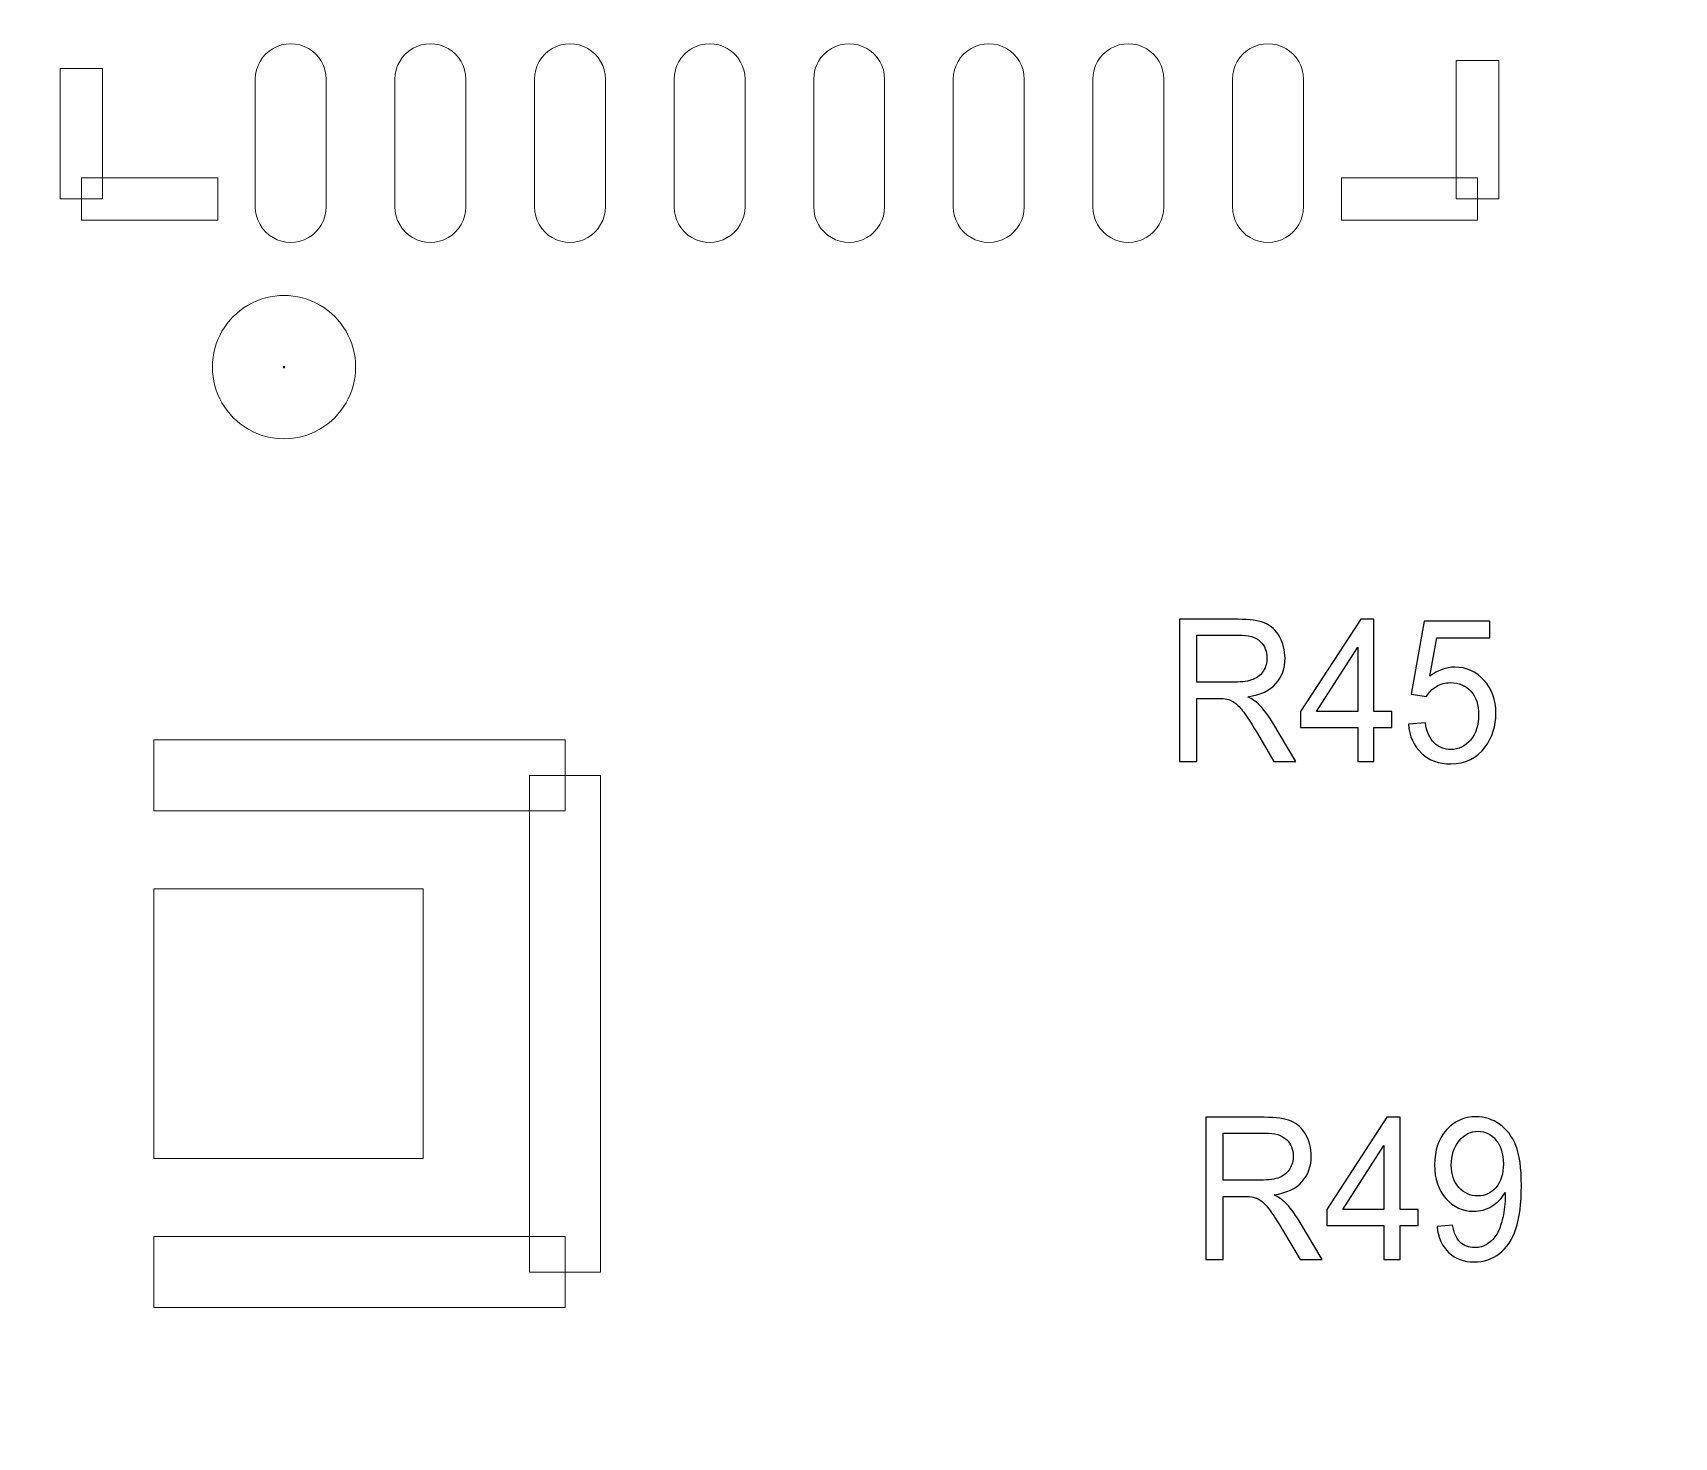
# Model space of a CAD drawing. Header units: millimetres. Extents: x -86 to 67, y -55 to 52.
# Drawn here: x 26.69 to 32.57, y 1.83 to 6.85 of the extents above; entities that cross this region are included whole.
import ezdxf

# ---------------------------------------------------------------- set-up
doc = ezdxf.new("R2010")
doc.units = ezdxf.units.MM
doc.header["$MEASUREMENT"] = 0
for name, color, linetype in [('BG_OUTLINE', 7, 'Continuous'), ('PG_SILKSCREEN_TOP', 7, 'Continuous'), ('PIN_TOP', 7, 'Continuous'), ('RD_SILKSCREEN_TOP', 7, 'Continuous')]:
    doc.layers.add(name, color=color, linetype=linetype)

msp = doc.modelspace()

# ---------------------------------------------------------------- linework, layer by layer
at = {"layer": 'BG_OUTLINE', "color": 3, "lineweight": 9}
msp.add_open_spline([(-60.0926, 34.7331), (-60.0926, 34.7331), (63.7724, 34.7331), (63.7724, 34.7331), (63.7724, 34.7331), (64.585, 34.7336), (65.3646, 34.4113), (65.9396, 33.837), (65.9396, 33.837), (66.5146, 33.2627), (66.8379, 32.4797), (66.8384, 31.667), (66.8384, 31.667), (66.8384, 31.667), (66.8412, -52.28), (66.8412, -52.28), (66.8412, -52.28), (66.8412, -52.28), (66.8384, -52.1933), (66.8384, -52.1933), (66.8384, -52.1933), (66.8389, -53.006), (66.5166, -53.7856), (65.9424, -54.3606), (65.9424, -54.3606), (65.3681, -54.9356), (64.585, -55.2589), (63.7724, -55.2594), (63.7724, -55.2594), (63.7724, -55.2594), (-60.1869, -55.2594), (-60.1869, -55.2594), (-60.1869, -55.2594), (-60.1869, -55.2594), (-60.0853, -55.2518), (-60.0853, -55.2518), (-60.0853, -55.2518), (-60.8979, -55.2523), (-61.6775, -54.9299), (-62.2525, -54.3557), (-62.2525, -54.3557), (-62.8275, -53.7814), (-63.1508, -52.9984), (-63.1513, -52.1857), (-63.1513, -52.1857), (-63.1513, -52.1857), (-63.1587, 31.667), (-63.1587, 31.667), (-63.1587, 31.667), (-63.1592, 32.4797), (-62.8369, 33.2593), (-62.2626, 33.8343), (-62.2626, 33.8343), (-61.6883, 34.4093), (-60.9053, 34.7326), (-60.0926, 34.7331)], degree=3, knots=[0, 0, 0, 0, 0.071429, 0.071429, 0.071429, 0.071429, 0.142857, 0.142857, 0.142857, 0.142857, 0.214286, 0.214286, 0.214286, 0.214286, 0.285714, 0.285714, 0.285714, 0.285714, 0.357143, 0.357143, 0.357143, 0.357143, 0.428571, 0.428571, 0.428571, 0.428571, 0.5, 0.5, 0.5, 0.5, 0.571429, 0.571429, 0.571429, 0.571429, 0.642857, 0.642857, 0.642857, 0.642857, 0.714286, 0.714286, 0.714286, 0.714286, 0.785714, 0.785714, 0.785714, 0.785714, 0.857143, 0.857143, 0.857143, 0.857143, 0.928571, 0.928571, 0.928571, 0.928571, 1, 1, 1, 1], dxfattribs=at)
at = {"layer": 'PG_SILKSCREEN_TOP', "color": 6, "lineweight": 9}
for points, knots in [([(26.785, 6.7255), (26.785, 6.7255), (26.9374, 6.7255), (26.9374, 6.7255), (26.9374, 6.7255), (26.9374, 6.7255), (26.9374, 6.2582), (26.9374, 6.2582), (26.9374, 6.2582), (26.9374, 6.2582), (26.785, 6.2582), (26.785, 6.2582), (26.785, 6.2582), (26.785, 6.2582), (26.785, 6.7255), (26.785, 6.7255)], [0, 0, 0, 0, 0.25, 0.25, 0.25, 0.25, 0.5, 0.5, 0.5, 0.5, 0.75, 0.75, 0.75, 0.75, 1, 1, 1, 1]), ([(31.9377, 6.2582), (31.9377, 6.2582), (31.7853, 6.2582), (31.7853, 6.2582), (31.7853, 6.2582), (31.7853, 6.2582), (31.7853, 6.7535), (31.7853, 6.7535), (31.7853, 6.7535), (31.7853, 6.7535), (31.9377, 6.7535), (31.9377, 6.7535), (31.9377, 6.7535), (31.9377, 6.7535), (31.9377, 6.2582), (31.9377, 6.2582)], [0, 0, 0, 0, 0.25, 0.25, 0.25, 0.25, 0.5, 0.5, 0.5, 0.5, 0.75, 0.75, 0.75, 0.75, 1, 1, 1, 1]), ([(26.8612, 6.182), (26.8612, 6.182), (26.8612, 6.3344), (26.8612, 6.3344), (26.8612, 6.3344), (26.8612, 6.3344), (27.3497, 6.3344), (27.3497, 6.3344), (27.3497, 6.3344), (27.3497, 6.3344), (27.3497, 6.182), (27.3497, 6.182), (27.3497, 6.182), (27.3497, 6.182), (26.8612, 6.182), (26.8612, 6.182)], [0, 0, 0, 0, 0.25, 0.25, 0.25, 0.25, 0.5, 0.5, 0.5, 0.5, 0.75, 0.75, 0.75, 0.75, 1, 1, 1, 1]), ([(31.3753, 6.182), (31.3753, 6.182), (31.3753, 6.3344), (31.3753, 6.3344), (31.3753, 6.3344), (31.3753, 6.3344), (31.8615, 6.3344), (31.8615, 6.3344), (31.8615, 6.3344), (31.8615, 6.3344), (31.8615, 6.182), (31.8615, 6.182), (31.8615, 6.182), (31.8615, 6.182), (31.3753, 6.182), (31.3753, 6.182)], [0, 0, 0, 0, 0.25, 0.25, 0.25, 0.25, 0.5, 0.5, 0.5, 0.5, 0.75, 0.75, 0.75, 0.75, 1, 1, 1, 1]), ([(27.3306, 5.6562), (27.3306, 5.7478), (27.3795, 5.8325), (27.4589, 5.8784), (27.4589, 5.8784), (27.5382, 5.9242), (27.636, 5.9242), (27.7154, 5.8784), (27.7154, 5.8784), (27.7948, 5.8325), (27.8437, 5.7478), (27.8437, 5.6562)], [0, 0, 0, 0, 0.333333, 0.333333, 0.333333, 0.333333, 0.666667, 0.666667, 0.666667, 0.666667, 1, 1, 1, 1]), ([(27.8437, 5.6562), (27.8437, 5.5645), (27.7948, 5.4798), (27.7154, 5.434), (27.7154, 5.434), (27.636, 5.3882), (27.5382, 5.3882), (27.4589, 5.434), (27.4589, 5.434), (27.3795, 5.4798), (27.3306, 5.5645), (27.3306, 5.6562)], [0, 0, 0, 0, 0.333333, 0.333333, 0.333333, 0.333333, 0.666667, 0.666667, 0.666667, 0.666667, 1, 1, 1, 1]), ([(27.5897, 5.6562), (27.5897, 5.6571), (27.5892, 5.6579), (27.5884, 5.6584), (27.5884, 5.6584), (27.5876, 5.6588), (27.5867, 5.6588), (27.5859, 5.6584), (27.5859, 5.6584), (27.5851, 5.6579), (27.5846, 5.6571), (27.5846, 5.6562)], [0, 0, 0, 0, 0.333333, 0.333333, 0.333333, 0.333333, 0.666667, 0.666667, 0.666667, 0.666667, 1, 1, 1, 1]), ([(27.5846, 5.6562), (27.5846, 5.6553), (27.5851, 5.6544), (27.5859, 5.654), (27.5859, 5.654), (27.5867, 5.6535), (27.5876, 5.6535), (27.5884, 5.654), (27.5884, 5.654), (27.5892, 5.6544), (27.5897, 5.6553), (27.5897, 5.6562)], [0, 0, 0, 0, 0.333333, 0.333333, 0.333333, 0.333333, 0.666667, 0.666667, 0.666667, 0.666667, 1, 1, 1, 1]), ([(27.1205, 4.0674), (27.1205, 4.0674), (27.1205, 4.3214), (27.1205, 4.3214), (27.1205, 4.3214), (27.1205, 4.3214), (28.5937, 4.3214), (28.5937, 4.3214), (28.5937, 4.3214), (28.5937, 4.3214), (28.5937, 4.0674), (28.5937, 4.0674), (28.5937, 4.0674), (28.5937, 4.0674), (27.1205, 4.0674), (27.1205, 4.0674)], [0, 0, 0, 0, 0.25, 0.25, 0.25, 0.25, 0.5, 0.5, 0.5, 0.5, 0.75, 0.75, 0.75, 0.75, 1, 1, 1, 1]), ([(28.4667, 4.1944), (28.4667, 4.1944), (28.7207, 4.1944), (28.7207, 4.1944), (28.7207, 4.1944), (28.7207, 4.1944), (28.7207, 2.4164), (28.7207, 2.4164), (28.7207, 2.4164), (28.7207, 2.4164), (28.4667, 2.4164), (28.4667, 2.4164), (28.4667, 2.4164), (28.4667, 2.4164), (28.4667, 4.1944), (28.4667, 4.1944)], [0, 0, 0, 0, 0.25, 0.25, 0.25, 0.25, 0.5, 0.5, 0.5, 0.5, 0.75, 0.75, 0.75, 0.75, 1, 1, 1, 1]), ([(28.5937, 2.5434), (28.5937, 2.5434), (28.5937, 2.2894), (28.5937, 2.2894), (28.5937, 2.2894), (28.5937, 2.2894), (27.1205, 2.2894), (27.1205, 2.2894), (27.1205, 2.2894), (27.1205, 2.2894), (27.1205, 2.5434), (27.1205, 2.5434), (27.1205, 2.5434), (27.1205, 2.5434), (28.5937, 2.5434), (28.5937, 2.5434)], [0, 0, 0, 0, 0.25, 0.25, 0.25, 0.25, 0.5, 0.5, 0.5, 0.5, 0.75, 0.75, 0.75, 0.75, 1, 1, 1, 1])]:
    msp.add_open_spline(points, degree=3, knots=knots, dxfattribs=at)
at = {"layer": 'PIN_TOP', "lineweight": 9}
for points, knots in [([(27.7383, 6.6869), (27.7383, 6.6869), (27.7383, 6.2297), (27.7383, 6.2297), (27.7383, 6.2297), (27.7383, 6.1843), (27.7141, 6.1424), (27.6748, 6.1197), (27.6748, 6.1197), (27.6355, 6.097), (27.5871, 6.097), (27.5478, 6.1197), (27.5478, 6.1197), (27.5085, 6.1424), (27.4843, 6.1843), (27.4843, 6.2297), (27.4843, 6.2297), (27.4843, 6.2297), (27.4843, 6.6869), (27.4843, 6.6869), (27.4843, 6.6869), (27.4843, 6.7323), (27.5085, 6.7742), (27.5478, 6.7969), (27.5478, 6.7969), (27.5871, 6.8196), (27.6355, 6.8196), (27.6748, 6.7969), (27.6748, 6.7969), (27.7141, 6.7742), (27.7383, 6.7323), (27.7383, 6.6869)], [0, 0, 0, 0, 0.125, 0.125, 0.125, 0.125, 0.25, 0.25, 0.25, 0.25, 0.375, 0.375, 0.375, 0.375, 0.5, 0.5, 0.5, 0.5, 0.625, 0.625, 0.625, 0.625, 0.75, 0.75, 0.75, 0.75, 0.875, 0.875, 0.875, 0.875, 1, 1, 1, 1]), ([(28.2384, 6.6869), (28.2384, 6.6869), (28.2384, 6.2297), (28.2384, 6.2297), (28.2384, 6.2297), (28.2384, 6.1843), (28.2142, 6.1424), (28.1749, 6.1197), (28.1749, 6.1197), (28.1356, 6.097), (28.0872, 6.097), (28.0479, 6.1197), (28.0479, 6.1197), (28.0086, 6.1424), (27.9844, 6.1843), (27.9844, 6.2297), (27.9844, 6.2297), (27.9844, 6.2297), (27.9844, 6.6869), (27.9844, 6.6869), (27.9844, 6.6869), (27.9844, 6.7323), (28.0086, 6.7742), (28.0479, 6.7969), (28.0479, 6.7969), (28.0872, 6.8196), (28.1356, 6.8196), (28.1749, 6.7969), (28.1749, 6.7969), (28.2142, 6.7742), (28.2384, 6.7323), (28.2384, 6.6869)], [0, 0, 0, 0, 0.125, 0.125, 0.125, 0.125, 0.25, 0.25, 0.25, 0.25, 0.375, 0.375, 0.375, 0.375, 0.5, 0.5, 0.5, 0.5, 0.625, 0.625, 0.625, 0.625, 0.75, 0.75, 0.75, 0.75, 0.875, 0.875, 0.875, 0.875, 1, 1, 1, 1]), ([(28.7383, 6.6869), (28.7383, 6.6869), (28.7383, 6.2297), (28.7383, 6.2297), (28.7383, 6.2297), (28.7383, 6.1843), (28.7141, 6.1424), (28.6748, 6.1197), (28.6748, 6.1197), (28.6355, 6.097), (28.5871, 6.097), (28.5478, 6.1197), (28.5478, 6.1197), (28.5085, 6.1424), (28.4843, 6.1843), (28.4843, 6.2297), (28.4843, 6.2297), (28.4843, 6.2297), (28.4843, 6.6869), (28.4843, 6.6869), (28.4843, 6.6869), (28.4843, 6.7323), (28.5085, 6.7742), (28.5478, 6.7969), (28.5478, 6.7969), (28.5871, 6.8196), (28.6355, 6.8196), (28.6748, 6.7969), (28.6748, 6.7969), (28.7141, 6.7742), (28.7383, 6.7323), (28.7383, 6.6869)], [0, 0, 0, 0, 0.125, 0.125, 0.125, 0.125, 0.25, 0.25, 0.25, 0.25, 0.375, 0.375, 0.375, 0.375, 0.5, 0.5, 0.5, 0.5, 0.625, 0.625, 0.625, 0.625, 0.75, 0.75, 0.75, 0.75, 0.875, 0.875, 0.875, 0.875, 1, 1, 1, 1]), ([(29.2384, 6.6869), (29.2384, 6.6869), (29.2384, 6.2297), (29.2384, 6.2297), (29.2384, 6.2297), (29.2384, 6.1843), (29.2142, 6.1424), (29.1749, 6.1197), (29.1749, 6.1197), (29.1356, 6.097), (29.0872, 6.097), (29.0479, 6.1197), (29.0479, 6.1197), (29.0086, 6.1424), (28.9844, 6.1843), (28.9844, 6.2297), (28.9844, 6.2297), (28.9844, 6.2297), (28.9844, 6.6869), (28.9844, 6.6869), (28.9844, 6.6869), (28.9844, 6.7323), (29.0086, 6.7742), (29.0479, 6.7969), (29.0479, 6.7969), (29.0872, 6.8196), (29.1356, 6.8196), (29.1749, 6.7969), (29.1749, 6.7969), (29.2142, 6.7742), (29.2384, 6.7323), (29.2384, 6.6869)], [0, 0, 0, 0, 0.125, 0.125, 0.125, 0.125, 0.25, 0.25, 0.25, 0.25, 0.375, 0.375, 0.375, 0.375, 0.5, 0.5, 0.5, 0.5, 0.625, 0.625, 0.625, 0.625, 0.75, 0.75, 0.75, 0.75, 0.875, 0.875, 0.875, 0.875, 1, 1, 1, 1]), ([(29.7383, 6.6869), (29.7383, 6.6869), (29.7383, 6.2297), (29.7383, 6.2297), (29.7383, 6.2297), (29.7383, 6.1843), (29.7141, 6.1424), (29.6748, 6.1197), (29.6748, 6.1197), (29.6355, 6.097), (29.5871, 6.097), (29.5478, 6.1197), (29.5478, 6.1197), (29.5085, 6.1424), (29.4843, 6.1843), (29.4843, 6.2297), (29.4843, 6.2297), (29.4843, 6.2297), (29.4843, 6.6869), (29.4843, 6.6869), (29.4843, 6.6869), (29.4843, 6.7323), (29.5085, 6.7742), (29.5478, 6.7969), (29.5478, 6.7969), (29.5871, 6.8196), (29.6355, 6.8196), (29.6748, 6.7969), (29.6748, 6.7969), (29.7141, 6.7742), (29.7383, 6.7323), (29.7383, 6.6869)], [0, 0, 0, 0, 0.125, 0.125, 0.125, 0.125, 0.25, 0.25, 0.25, 0.25, 0.375, 0.375, 0.375, 0.375, 0.5, 0.5, 0.5, 0.5, 0.625, 0.625, 0.625, 0.625, 0.75, 0.75, 0.75, 0.75, 0.875, 0.875, 0.875, 0.875, 1, 1, 1, 1]), ([(30.2384, 6.6869), (30.2384, 6.6869), (30.2384, 6.2297), (30.2384, 6.2297), (30.2384, 6.2297), (30.2384, 6.1843), (30.2142, 6.1424), (30.1749, 6.1197), (30.1749, 6.1197), (30.1356, 6.097), (30.0872, 6.097), (30.0479, 6.1197), (30.0479, 6.1197), (30.0086, 6.1424), (29.9844, 6.1843), (29.9844, 6.2297), (29.9844, 6.2297), (29.9844, 6.2297), (29.9844, 6.6869), (29.9844, 6.6869), (29.9844, 6.6869), (29.9844, 6.7323), (30.0086, 6.7742), (30.0479, 6.7969), (30.0479, 6.7969), (30.0872, 6.8196), (30.1356, 6.8196), (30.1749, 6.7969), (30.1749, 6.7969), (30.2142, 6.7742), (30.2384, 6.7323), (30.2384, 6.6869)], [0, 0, 0, 0, 0.125, 0.125, 0.125, 0.125, 0.25, 0.25, 0.25, 0.25, 0.375, 0.375, 0.375, 0.375, 0.5, 0.5, 0.5, 0.5, 0.625, 0.625, 0.625, 0.625, 0.75, 0.75, 0.75, 0.75, 0.875, 0.875, 0.875, 0.875, 1, 1, 1, 1]), ([(30.7383, 6.6869), (30.7383, 6.6869), (30.7383, 6.2297), (30.7383, 6.2297), (30.7383, 6.2297), (30.7383, 6.1843), (30.7141, 6.1424), (30.6748, 6.1197), (30.6748, 6.1197), (30.6355, 6.097), (30.5871, 6.097), (30.5478, 6.1197), (30.5478, 6.1197), (30.5085, 6.1424), (30.4843, 6.1843), (30.4843, 6.2297), (30.4843, 6.2297), (30.4843, 6.2297), (30.4843, 6.6869), (30.4843, 6.6869), (30.4843, 6.6869), (30.4843, 6.7323), (30.5085, 6.7742), (30.5478, 6.7969), (30.5478, 6.7969), (30.5871, 6.8196), (30.6355, 6.8196), (30.6748, 6.7969), (30.6748, 6.7969), (30.7141, 6.7742), (30.7383, 6.7323), (30.7383, 6.6869)], [0, 0, 0, 0, 0.125, 0.125, 0.125, 0.125, 0.25, 0.25, 0.25, 0.25, 0.375, 0.375, 0.375, 0.375, 0.5, 0.5, 0.5, 0.5, 0.625, 0.625, 0.625, 0.625, 0.75, 0.75, 0.75, 0.75, 0.875, 0.875, 0.875, 0.875, 1, 1, 1, 1]), ([(31.2384, 6.6869), (31.2384, 6.6869), (31.2384, 6.2297), (31.2384, 6.2297), (31.2384, 6.2297), (31.2384, 6.1843), (31.2142, 6.1424), (31.1749, 6.1197), (31.1749, 6.1197), (31.1356, 6.097), (31.0872, 6.097), (31.0479, 6.1197), (31.0479, 6.1197), (31.0086, 6.1424), (30.9844, 6.1843), (30.9844, 6.2297), (30.9844, 6.2297), (30.9844, 6.2297), (30.9844, 6.6869), (30.9844, 6.6869), (30.9844, 6.6869), (30.9844, 6.7323), (31.0086, 6.7742), (31.0479, 6.7969), (31.0479, 6.7969), (31.0872, 6.8196), (31.1356, 6.8196), (31.1749, 6.7969), (31.1749, 6.7969), (31.2142, 6.7742), (31.2384, 6.7323), (31.2384, 6.6869)], [0, 0, 0, 0, 0.125, 0.125, 0.125, 0.125, 0.25, 0.25, 0.25, 0.25, 0.375, 0.375, 0.375, 0.375, 0.5, 0.5, 0.5, 0.5, 0.625, 0.625, 0.625, 0.625, 0.75, 0.75, 0.75, 0.75, 0.875, 0.875, 0.875, 0.875, 1, 1, 1, 1]), ([(27.1205, 2.8228), (27.1205, 2.8228), (27.1205, 3.788), (27.1205, 3.788), (27.1205, 3.788), (27.1205, 3.788), (28.0857, 3.788), (28.0857, 3.788), (28.0857, 3.788), (28.0857, 3.788), (28.0857, 2.8228), (28.0857, 2.8228), (28.0857, 2.8228), (28.0857, 2.8228), (27.1205, 2.8228), (27.1205, 2.8228)], [0, 0, 0, 0, 0.25, 0.25, 0.25, 0.25, 0.5, 0.5, 0.5, 0.5, 0.75, 0.75, 0.75, 0.75, 1, 1, 1, 1])]:
    msp.add_open_spline(points, degree=3, knots=knots, dxfattribs=at)
at = {"layer": 'RD_SILKSCREEN_TOP', "color": 8}
for points, knots in [([(30.7945, 4.2442), (30.7945, 4.2442), (30.7945, 4.7533), (30.7945, 4.7533), (30.7945, 4.7533), (30.7945, 4.7533), (31.0041, 4.7533), (31.0041, 4.7533), (31.0041, 4.7533), (31.0462, 4.7533), (31.0783, 4.7487), (31.1002, 4.7396), (31.1002, 4.7396), (31.1221, 4.7304), (31.1396, 4.7143), (31.1528, 4.6912), (31.1528, 4.6912), (31.1659, 4.668), (31.1724, 4.6424), (31.1724, 4.6144), (31.1724, 4.6144), (31.1724, 4.5782), (31.1617, 4.5479), (31.1398, 4.5231), (31.1398, 4.5231), (31.1181, 4.4983), (31.0846, 4.4826), (31.0392, 4.4758), (31.0392, 4.4758), (31.0558, 4.4673), (31.0684, 4.4589), (31.077, 4.4504), (31.077, 4.4504), (31.0953, 4.4324), (31.1125, 4.4098), (31.129, 4.3828), (31.129, 4.3828), (31.129, 4.3828), (31.2112, 4.2442), (31.2112, 4.2442), (31.2112, 4.2442), (31.2112, 4.2442), (31.1324, 4.2442), (31.1324, 4.2442), (31.1324, 4.2442), (31.1324, 4.2442), (31.0699, 4.3502), (31.0699, 4.3502), (31.0699, 4.3502), (31.0516, 4.3806), (31.0366, 4.4041), (31.0247, 4.4202), (31.0247, 4.4202), (31.0129, 4.4365), (31.0023, 4.4478), (30.993, 4.4542), (30.993, 4.4542), (30.9837, 4.4608), (30.9742, 4.4653), (30.9645, 4.4679), (30.9645, 4.4679), (30.9574, 4.4694), (30.9458, 4.4702), (30.9296, 4.4702), (30.9296, 4.4702), (30.9296, 4.4702), (30.8571, 4.4702), (30.8571, 4.4702), (30.8571, 4.4702), (30.8571, 4.4702), (30.8571, 4.2442), (30.8571, 4.2442), (30.8571, 4.2442), (30.8571, 4.2442), (30.7945, 4.2442), (30.7945, 4.2442)], [0, 0, 0, 0, 0.052632, 0.052632, 0.052632, 0.052632, 0.105263, 0.105263, 0.105263, 0.105263, 0.157895, 0.157895, 0.157895, 0.157895, 0.210526, 0.210526, 0.210526, 0.210526, 0.263158, 0.263158, 0.263158, 0.263158, 0.315789, 0.315789, 0.315789, 0.315789, 0.368421, 0.368421, 0.368421, 0.368421, 0.421053, 0.421053, 0.421053, 0.421053, 0.473684, 0.473684, 0.473684, 0.473684, 0.526316, 0.526316, 0.526316, 0.526316, 0.578947, 0.578947, 0.578947, 0.578947, 0.631579, 0.631579, 0.631579, 0.631579, 0.684211, 0.684211, 0.684211, 0.684211, 0.736842, 0.736842, 0.736842, 0.736842, 0.789474, 0.789474, 0.789474, 0.789474, 0.842105, 0.842105, 0.842105, 0.842105, 0.894737, 0.894737, 0.894737, 0.894737, 0.947368, 0.947368, 0.947368, 0.947368, 1, 1, 1, 1]), ([(31.4329, 4.2442), (31.4329, 4.2442), (31.4329, 4.3661), (31.4329, 4.3661), (31.4329, 4.3661), (31.4329, 4.3661), (31.2279, 4.3661), (31.2279, 4.3661), (31.2279, 4.3661), (31.2279, 4.3661), (31.2279, 4.4234), (31.2279, 4.4234), (31.2279, 4.4234), (31.2279, 4.4234), (31.4436, 4.7533), (31.4436, 4.7533), (31.4436, 4.7533), (31.4436, 4.7533), (31.491, 4.7533), (31.491, 4.7533), (31.491, 4.7533), (31.491, 4.7533), (31.491, 4.4234), (31.491, 4.4234), (31.491, 4.4234), (31.491, 4.4234), (31.5549, 4.4234), (31.5549, 4.4234), (31.5549, 4.4234), (31.5549, 4.4234), (31.5549, 4.3661), (31.5549, 4.3661), (31.5549, 4.3661), (31.5549, 4.3661), (31.491, 4.3661), (31.491, 4.3661), (31.491, 4.3661), (31.491, 4.3661), (31.491, 4.2442), (31.491, 4.2442), (31.491, 4.2442), (31.491, 4.2442), (31.4329, 4.2442), (31.4329, 4.2442)], [0, 0, 0, 0, 0.090909, 0.090909, 0.090909, 0.090909, 0.181818, 0.181818, 0.181818, 0.181818, 0.272727, 0.272727, 0.272727, 0.272727, 0.363636, 0.363636, 0.363636, 0.363636, 0.454545, 0.454545, 0.454545, 0.454545, 0.545455, 0.545455, 0.545455, 0.545455, 0.636364, 0.636364, 0.636364, 0.636364, 0.727273, 0.727273, 0.727273, 0.727273, 0.818182, 0.818182, 0.818182, 0.818182, 0.909091, 0.909091, 0.909091, 0.909091, 1, 1, 1, 1]), ([(31.6142, 4.3775), (31.6142, 4.3775), (31.6752, 4.3831), (31.6752, 4.3831), (31.6752, 4.3831), (31.6797, 4.3511), (31.6901, 4.3272), (31.7066, 4.3111), (31.7066, 4.3111), (31.723, 4.2949), (31.7429, 4.2869), (31.7661, 4.2869), (31.7661, 4.2869), (31.7941, 4.2869), (31.8177, 4.2983), (31.837, 4.3209), (31.837, 4.3209), (31.8564, 4.3436), (31.866, 4.3738), (31.866, 4.4112), (31.866, 4.4112), (31.866, 4.4469), (31.8568, 4.475), (31.8382, 4.4956), (31.8382, 4.4956), (31.8196, 4.5162), (31.7953, 4.5265), (31.7651, 4.5265), (31.7651, 4.5265), (31.7464, 4.5265), (31.7295, 4.5219), (31.7145, 4.5128), (31.7145, 4.5128), (31.6994, 4.5037), (31.6876, 4.4918), (31.679, 4.4772), (31.679, 4.4772), (31.679, 4.4772), (31.6246, 4.4848), (31.6246, 4.4848), (31.6246, 4.4848), (31.6246, 4.4848), (31.6704, 4.7463), (31.6704, 4.7463), (31.6704, 4.7463), (31.6704, 4.7463), (31.9055, 4.7463), (31.9055, 4.7463), (31.9055, 4.7463), (31.9055, 4.7463), (31.9055, 4.6866), (31.9055, 4.6866), (31.9055, 4.6866), (31.9055, 4.6866), (31.7168, 4.6866), (31.7168, 4.6866), (31.7168, 4.6866), (31.7168, 4.6866), (31.6913, 4.5498), (31.6913, 4.5498), (31.6913, 4.5498), (31.7197, 4.5711), (31.7495, 4.5818), (31.7806, 4.5818), (31.7806, 4.5818), (31.8219, 4.5818), (31.8566, 4.5664), (31.8851, 4.5356), (31.8851, 4.5356), (31.9135, 4.5047), (31.9277, 4.4651), (31.9277, 4.4168), (31.9277, 4.4168), (31.9277, 4.3707), (31.9151, 4.3308), (31.8903, 4.2973), (31.8903, 4.2973), (31.8599, 4.2562), (31.8185, 4.2355), (31.7661, 4.2355), (31.7661, 4.2355), (31.723, 4.2355), (31.6879, 4.2485), (31.6608, 4.2744), (31.6608, 4.2744), (31.6336, 4.3004), (31.6181, 4.3348), (31.6142, 4.3775)], [0, 0, 0, 0, 0.045455, 0.045455, 0.045455, 0.045455, 0.090909, 0.090909, 0.090909, 0.090909, 0.136364, 0.136364, 0.136364, 0.136364, 0.181818, 0.181818, 0.181818, 0.181818, 0.227273, 0.227273, 0.227273, 0.227273, 0.272727, 0.272727, 0.272727, 0.272727, 0.318182, 0.318182, 0.318182, 0.318182, 0.363636, 0.363636, 0.363636, 0.363636, 0.409091, 0.409091, 0.409091, 0.409091, 0.454545, 0.454545, 0.454545, 0.454545, 0.5, 0.5, 0.5, 0.5, 0.545455, 0.545455, 0.545455, 0.545455, 0.590909, 0.590909, 0.590909, 0.590909, 0.636364, 0.636364, 0.636364, 0.636364, 0.681818, 0.681818, 0.681818, 0.681818, 0.727273, 0.727273, 0.727273, 0.727273, 0.772727, 0.772727, 0.772727, 0.772727, 0.818182, 0.818182, 0.818182, 0.818182, 0.863636, 0.863636, 0.863636, 0.863636, 0.909091, 0.909091, 0.909091, 0.909091, 0.954545, 0.954545, 0.954545, 0.954545, 1, 1, 1, 1]), ([(30.8571, 4.5286), (30.8571, 4.5286), (30.9915, 4.5286), (30.9915, 4.5286), (30.9915, 4.5286), (31.0201, 4.5286), (31.0425, 4.5318), (31.0586, 4.5382), (31.0586, 4.5382), (31.0747, 4.5446), (31.087, 4.5548), (31.0954, 4.5687), (31.0954, 4.5687), (31.1037, 4.5827), (31.1079, 4.5979), (31.1079, 4.6144), (31.1079, 4.6144), (31.1079, 4.6384), (31.0999, 4.6582), (31.0836, 4.6738), (31.0836, 4.6738), (31.0674, 4.6893), (31.0418, 4.697), (31.0067, 4.697), (31.0067, 4.697), (31.0067, 4.697), (30.8571, 4.697), (30.8571, 4.697), (30.8571, 4.697), (30.8571, 4.697), (30.8571, 4.5286), (30.8571, 4.5286)], [0, 0, 0, 0, 0.125, 0.125, 0.125, 0.125, 0.25, 0.25, 0.25, 0.25, 0.375, 0.375, 0.375, 0.375, 0.5, 0.5, 0.5, 0.5, 0.625, 0.625, 0.625, 0.625, 0.75, 0.75, 0.75, 0.75, 0.875, 0.875, 0.875, 0.875, 1, 1, 1, 1]), ([(31.4329, 4.4234), (31.4329, 4.4234), (31.4329, 4.6529), (31.4329, 4.6529), (31.4329, 4.6529), (31.4329, 4.6529), (31.285, 4.4234), (31.285, 4.4234), (31.285, 4.4234), (31.285, 4.4234), (31.4329, 4.4234), (31.4329, 4.4234)], [0, 0, 0, 0, 0.333333, 0.333333, 0.333333, 0.333333, 0.666667, 0.666667, 0.666667, 0.666667, 1, 1, 1, 1]), ([(30.8885, 2.4611), (30.8885, 2.4611), (30.8885, 2.9702), (30.8885, 2.9702), (30.8885, 2.9702), (30.8885, 2.9702), (31.0981, 2.9702), (31.0981, 2.9702), (31.0981, 2.9702), (31.1402, 2.9702), (31.1723, 2.9656), (31.1942, 2.9565), (31.1942, 2.9565), (31.2161, 2.9473), (31.2336, 2.9312), (31.2468, 2.9081), (31.2468, 2.9081), (31.2599, 2.8849), (31.2664, 2.8593), (31.2664, 2.8313), (31.2664, 2.8313), (31.2664, 2.7951), (31.2557, 2.7648), (31.2338, 2.74), (31.2338, 2.74), (31.2121, 2.7152), (31.1786, 2.6995), (31.1332, 2.6927), (31.1332, 2.6927), (31.1498, 2.6842), (31.1624, 2.6758), (31.171, 2.6673), (31.171, 2.6673), (31.1893, 2.6493), (31.2065, 2.6267), (31.223, 2.5997), (31.223, 2.5997), (31.223, 2.5997), (31.3052, 2.4611), (31.3052, 2.4611), (31.3052, 2.4611), (31.3052, 2.4611), (31.2264, 2.4611), (31.2264, 2.4611), (31.2264, 2.4611), (31.2264, 2.4611), (31.1639, 2.5671), (31.1639, 2.5671), (31.1639, 2.5671), (31.1456, 2.5975), (31.1306, 2.621), (31.1187, 2.6371), (31.1187, 2.6371), (31.1069, 2.6534), (31.0963, 2.6647), (31.087, 2.6711), (31.087, 2.6711), (31.0777, 2.6777), (31.0682, 2.6822), (31.0585, 2.6848), (31.0585, 2.6848), (31.0514, 2.6863), (31.0398, 2.6871), (31.0236, 2.6871), (31.0236, 2.6871), (31.0236, 2.6871), (30.9511, 2.6871), (30.9511, 2.6871), (30.9511, 2.6871), (30.9511, 2.6871), (30.9511, 2.4611), (30.9511, 2.4611), (30.9511, 2.4611), (30.9511, 2.4611), (30.8885, 2.4611), (30.8885, 2.4611)], [0, 0, 0, 0, 0.052632, 0.052632, 0.052632, 0.052632, 0.105263, 0.105263, 0.105263, 0.105263, 0.157895, 0.157895, 0.157895, 0.157895, 0.210526, 0.210526, 0.210526, 0.210526, 0.263158, 0.263158, 0.263158, 0.263158, 0.315789, 0.315789, 0.315789, 0.315789, 0.368421, 0.368421, 0.368421, 0.368421, 0.421053, 0.421053, 0.421053, 0.421053, 0.473684, 0.473684, 0.473684, 0.473684, 0.526316, 0.526316, 0.526316, 0.526316, 0.578947, 0.578947, 0.578947, 0.578947, 0.631579, 0.631579, 0.631579, 0.631579, 0.684211, 0.684211, 0.684211, 0.684211, 0.736842, 0.736842, 0.736842, 0.736842, 0.789474, 0.789474, 0.789474, 0.789474, 0.842105, 0.842105, 0.842105, 0.842105, 0.894737, 0.894737, 0.894737, 0.894737, 0.947368, 0.947368, 0.947368, 0.947368, 1, 1, 1, 1]), ([(31.5269, 2.4611), (31.5269, 2.4611), (31.5269, 2.583), (31.5269, 2.583), (31.5269, 2.583), (31.5269, 2.583), (31.3219, 2.583), (31.3219, 2.583), (31.3219, 2.583), (31.3219, 2.583), (31.3219, 2.6403), (31.3219, 2.6403), (31.3219, 2.6403), (31.3219, 2.6403), (31.5376, 2.9702), (31.5376, 2.9702), (31.5376, 2.9702), (31.5376, 2.9702), (31.585, 2.9702), (31.585, 2.9702), (31.585, 2.9702), (31.585, 2.9702), (31.585, 2.6403), (31.585, 2.6403), (31.585, 2.6403), (31.585, 2.6403), (31.6489, 2.6403), (31.6489, 2.6403), (31.6489, 2.6403), (31.6489, 2.6403), (31.6489, 2.583), (31.6489, 2.583), (31.6489, 2.583), (31.6489, 2.583), (31.585, 2.583), (31.585, 2.583), (31.585, 2.583), (31.585, 2.583), (31.585, 2.4611), (31.585, 2.4611), (31.585, 2.4611), (31.585, 2.4611), (31.5269, 2.4611), (31.5269, 2.4611)], [0, 0, 0, 0, 0.090909, 0.090909, 0.090909, 0.090909, 0.181818, 0.181818, 0.181818, 0.181818, 0.272727, 0.272727, 0.272727, 0.272727, 0.363636, 0.363636, 0.363636, 0.363636, 0.454545, 0.454545, 0.454545, 0.454545, 0.545455, 0.545455, 0.545455, 0.545455, 0.636364, 0.636364, 0.636364, 0.636364, 0.727273, 0.727273, 0.727273, 0.727273, 0.818182, 0.818182, 0.818182, 0.818182, 0.909091, 0.909091, 0.909091, 0.909091, 1, 1, 1, 1]), ([(31.7169, 2.5788), (31.7169, 2.5788), (31.7727, 2.5844), (31.7727, 2.5844), (31.7727, 2.5844), (31.7775, 2.5562), (31.7865, 2.5357), (31.7997, 2.5229), (31.7997, 2.5229), (31.8131, 2.5102), (31.8301, 2.5038), (31.8511, 2.5038), (31.8511, 2.5038), (31.8689, 2.5038), (31.8845, 2.5082), (31.898, 2.517), (31.898, 2.517), (31.9114, 2.5258), (31.9224, 2.5376), (31.931, 2.5523), (31.931, 2.5523), (31.9397, 2.567), (31.9468, 2.5869), (31.9527, 2.6118), (31.9527, 2.6118), (31.9583, 2.6368), (31.9613, 2.6623), (31.9613, 2.6882), (31.9613, 2.6882), (31.9613, 2.6909), (31.9612, 2.6952), (31.961, 2.7007), (31.961, 2.7007), (31.9493, 2.6809), (31.9336, 2.6646), (31.9135, 2.6523), (31.9135, 2.6523), (31.8933, 2.6398), (31.8715, 2.6337), (31.8482, 2.6337), (31.8482, 2.6337), (31.809, 2.6337), (31.7759, 2.649), (31.7489, 2.6796), (31.7489, 2.6796), (31.7217, 2.7101), (31.7082, 2.7503), (31.7082, 2.8003), (31.7082, 2.8003), (31.7082, 2.852), (31.7223, 2.8935), (31.7506, 2.925), (31.7506, 2.925), (31.7789, 2.9566), (31.8143, 2.9723), (31.8569, 2.9723), (31.8569, 2.9723), (31.8876, 2.9723), (31.9157, 2.9633), (31.9412, 2.9455), (31.9412, 2.9455), (31.9666, 2.9278), (31.986, 2.9023), (31.9992, 2.8693), (31.9992, 2.8693), (32.0124, 2.8364), (32.0191, 2.7886), (32.0191, 2.726), (32.0191, 2.726), (32.0191, 2.6611), (32.0126, 2.6093), (31.9995, 2.5706), (31.9995, 2.5706), (31.9862, 2.5321), (31.9667, 2.5028), (31.9409, 2.4827), (31.9409, 2.4827), (31.9149, 2.4625), (31.8846, 2.4524), (31.8497, 2.4524), (31.8497, 2.4524), (31.8127, 2.4524), (31.7826, 2.4635), (31.7592, 2.4856), (31.7592, 2.4856), (31.7357, 2.5077), (31.7217, 2.5387), (31.7169, 2.5788)], [0, 0, 0, 0, 0.045455, 0.045455, 0.045455, 0.045455, 0.090909, 0.090909, 0.090909, 0.090909, 0.136364, 0.136364, 0.136364, 0.136364, 0.181818, 0.181818, 0.181818, 0.181818, 0.227273, 0.227273, 0.227273, 0.227273, 0.272727, 0.272727, 0.272727, 0.272727, 0.318182, 0.318182, 0.318182, 0.318182, 0.363636, 0.363636, 0.363636, 0.363636, 0.409091, 0.409091, 0.409091, 0.409091, 0.454545, 0.454545, 0.454545, 0.454545, 0.5, 0.5, 0.5, 0.5, 0.545455, 0.545455, 0.545455, 0.545455, 0.590909, 0.590909, 0.590909, 0.590909, 0.636364, 0.636364, 0.636364, 0.636364, 0.681818, 0.681818, 0.681818, 0.681818, 0.727273, 0.727273, 0.727273, 0.727273, 0.772727, 0.772727, 0.772727, 0.772727, 0.818182, 0.818182, 0.818182, 0.818182, 0.863636, 0.863636, 0.863636, 0.863636, 0.909091, 0.909091, 0.909091, 0.909091, 0.954545, 0.954545, 0.954545, 0.954545, 1, 1, 1, 1]), ([(30.9511, 2.7455), (30.9511, 2.7455), (31.0855, 2.7455), (31.0855, 2.7455), (31.0855, 2.7455), (31.1141, 2.7455), (31.1365, 2.7487), (31.1526, 2.7551), (31.1526, 2.7551), (31.1687, 2.7615), (31.181, 2.7717), (31.1894, 2.7856), (31.1894, 2.7856), (31.1977, 2.7996), (31.2019, 2.8148), (31.2019, 2.8313), (31.2019, 2.8313), (31.2019, 2.8553), (31.1939, 2.8751), (31.1776, 2.8907), (31.1776, 2.8907), (31.1614, 2.9062), (31.1358, 2.9139), (31.1007, 2.9139), (31.1007, 2.9139), (31.1007, 2.9139), (30.9511, 2.9139), (30.9511, 2.9139), (30.9511, 2.9139), (30.9511, 2.9139), (30.9511, 2.7455), (30.9511, 2.7455)], [0, 0, 0, 0, 0.125, 0.125, 0.125, 0.125, 0.25, 0.25, 0.25, 0.25, 0.375, 0.375, 0.375, 0.375, 0.5, 0.5, 0.5, 0.5, 0.625, 0.625, 0.625, 0.625, 0.75, 0.75, 0.75, 0.75, 0.875, 0.875, 0.875, 0.875, 1, 1, 1, 1]), ([(31.9545, 2.8035), (31.9545, 2.8393), (31.9457, 2.8679), (31.928, 2.8889), (31.928, 2.8889), (31.9102, 2.91), (31.8889, 2.9205), (31.8639, 2.9205), (31.8639, 2.9205), (31.8382, 2.9205), (31.8157, 2.9092), (31.7966, 2.8865), (31.7966, 2.8865), (31.7775, 2.8638), (31.7679, 2.8344), (31.7679, 2.7983), (31.7679, 2.7983), (31.7679, 2.7658), (31.777, 2.7395), (31.7952, 2.7193), (31.7952, 2.7193), (31.8133, 2.699), (31.8357, 2.6889), (31.8623, 2.6889), (31.8623, 2.6889), (31.8893, 2.6889), (31.9113, 2.699), (31.9285, 2.7193), (31.9285, 2.7193), (31.9459, 2.7395), (31.9545, 2.7676), (31.9545, 2.8035)], [0, 0, 0, 0, 0.125, 0.125, 0.125, 0.125, 0.25, 0.25, 0.25, 0.25, 0.375, 0.375, 0.375, 0.375, 0.5, 0.5, 0.5, 0.5, 0.625, 0.625, 0.625, 0.625, 0.75, 0.75, 0.75, 0.75, 0.875, 0.875, 0.875, 0.875, 1, 1, 1, 1]), ([(31.5269, 2.6403), (31.5269, 2.6403), (31.5269, 2.8698), (31.5269, 2.8698), (31.5269, 2.8698), (31.5269, 2.8698), (31.379, 2.6403), (31.379, 2.6403), (31.379, 2.6403), (31.379, 2.6403), (31.5269, 2.6403), (31.5269, 2.6403)], [0, 0, 0, 0, 0.333333, 0.333333, 0.333333, 0.333333, 0.666667, 0.666667, 0.666667, 0.666667, 1, 1, 1, 1])]:
    msp.add_open_spline(points, degree=3, knots=knots, dxfattribs=at)

doc.saveas('drawing.dxf')
